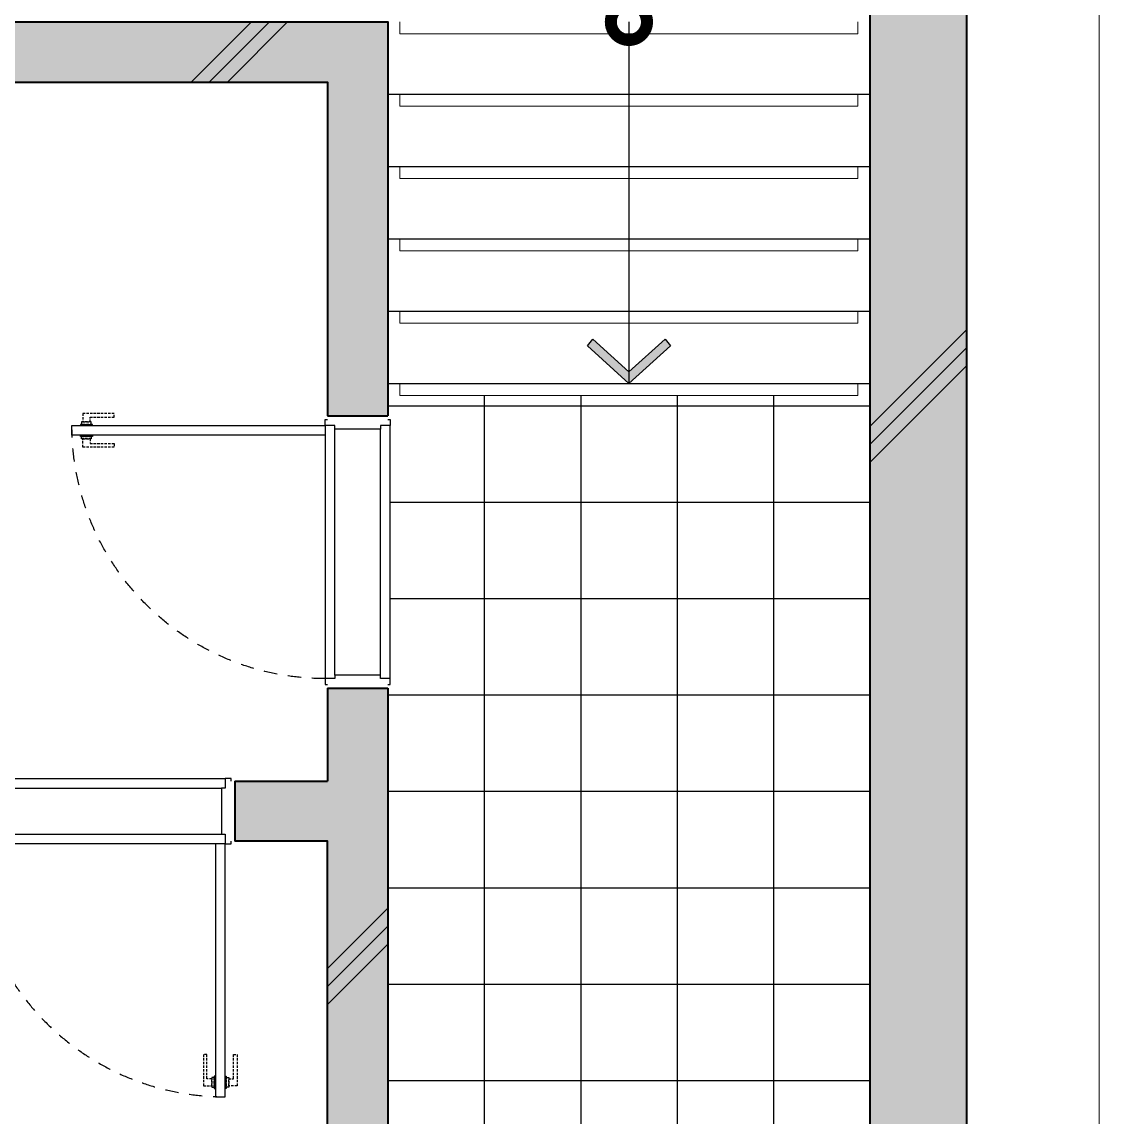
# Model space of a CAD drawing. Header units: millimetres. Extents: x 4003075 to 5615882, y 1445368 to 2591247.
# Drawn here: x 5329107 to 5333575, y 2419123 to 2423668 of the extents above; entities that cross this region are included whole.
import ezdxf

# ---------------------------------------------------------------- set-up
doc = ezdxf.new("R2010")
doc.units = ezdxf.units.MM
doc.linetypes.add('XR-평면도$0$DASHEDX2', pattern=[1.5, 1, -0.5])
doc.linetypes.add('XR-평면도$0$HID', pattern=[2, 1.1, -0.9])
for name, color, linetype, lineweight in [('XR-평면도$0$A-CNTL', 9, 'Continuous', 15), ('XR-평면도$0$A-CONC-LIN1', 9, 'Continuous', 40), ('XR-평면도$0$A-DWXM-DOOR', 9, 'Continuous', 25), ('XR-평면도$0$A-ELEV-LIN3', 9, 'Continuous', 18), ('XR-평면도$0$A-SSXM-STAIR', 9, 'Continuous', 25), ('XR-평면도$0$A-XXXX-HATC', 9, 'Continuous', 18), ('XR-평면도$0$A-XXXX-SYMB', 9, 'Continuous', 25)]:
    doc.layers.add(name, color=color, linetype=linetype, lineweight=lineweight)
doc.layers.add('XR-평면도$0$A-CONC-SOLD', color=9, linetype='Continuous')
doc.layers.add('XR-평면도$0$A-ELEV-PATT', color=9, linetype='Continuous')

# ---------------------------------------------------------------- blocks, each defined once
blk = doc.blocks.new('XR-평면도$0$중심선(210216)')
at = {"layer": 'XR-평면도$0$A-CNTL', "ltscale": 300}
blk.add_lwpolyline([(11000, 206000), (11000, -10000)], dxfattribs=at)
blk = doc.blocks.new('XR-평면도$0$ARROW')
blk.add_lwpolyline([(-0.002, 0.87), (0.738, 0), (-0.002, -0.87), (0.15, -1), (1, 0), (0.15, 1)], close=True)
for points in [[(-0.002, 0.87), (0.15, 1), (0.738, 0), (1, 0)], [(0.738, 0), (1, 0), (-0.002, -0.87), (0.15, -1)]]:
    blk.add_solid(points)
blk = doc.blocks.new('XR-평면도$0$도어_008')
at = {"layer": 'XR-평면도$0$A-DWXM-DOOR'}
blk.add_lwpolyline([(65, 0), (65, 1050), (25, 1050), (25, 0)], close=True, dxfattribs=at)
at = {"layer": 'XR-평면도$0$A-DWXM-DOOR', "color": 9, "linetype": 'XR-평면도$0$DASHEDX2', "ltscale": 10}
for points in [[(-25, 1005), (10, 1005), (10, 975), (-10, 975), (-10, 875), (-25, 875)], [(20, 1010), (20, 970), (10, 970), (10, 1010)], [(20, 965), (20, 1015), (25, 1015), (25, 965)], [(70, 965), (70, 1015), (65, 1015), (65, 965)], [(70, 1010), (70, 970), (80, 970), (80, 1010)], [(115, 1005), (80, 1005), (80, 975), (100, 975), (100, 875), (115, 875)]]:
    blk.add_lwpolyline(points, close=True, dxfattribs=at)
at = {"layer": 'XR-평면도$0$A-DWXM-DOOR', "color": 0}
for points in [[(0, -260), (0, -270), (25, -270), (25, -230), (40, -230), (40, -40), (25, -40), (25, 0), (0, 0), (0, -10)], [(1100, -260), (1100, -270), (1075, -270), (1075, -230), (1060, -230), (1060, -40), (1075, -40), (1075, 0), (1100, 0), (1100, -10)]]:
    blk.add_lwpolyline(points, dxfattribs=at)
at = {"layer": 'XR-평면도$0$A-DWXM-DOOR', "color": 9}
for points in [[(25, 0), (1075, 0)], [(1060, -40), (40, -40)], [(1075, -270), (25, -270)], [(1060, -230), (40, -230)]]:
    blk.add_lwpolyline(points, dxfattribs=at)
at = {"layer": 'XR-평면도$0$A-DWXM-DOOR', "color": 1, "linetype": 'XR-평면도$0$HID', "ltscale": 50}
blk.add_arc((25, 0), 1050, 0, 90, dxfattribs=at)
blk = doc.blocks.new('XR-평면도$0$CORE_04_기준층(220124)')
at = {"layer": 'XR-평면도$0$A-CONC-SOLD'}
h = blk.add_hatch(dxfattribs=at)
h.set_pattern_fill('CONC', color=256, scale=100, angle=180)
h.set_pattern_definition([(225, (401750.2, 745220.6), (2121.32, -2121.32), []), (225, (401750.2, 745145.6), (2121.32, -2121.32), []), (225, (401750.2, 745070.6), (2121.32, -2121.32), [])])
h.paths.add_polyline_path([(400, -2950), (400, -400), (5350, -400), (5350, -2950), (4850, -2950), (4850, -3200), (5600, -3200), (5600, -400), (9450, -400), (9450, -3485), (9850, -3485), (9850, 0), (0, 0), (0, -12400), (8200, -12400), (8200, -12000), (7450, -12000), (7450, -8350), (7200, -8350), (7200, -8750), (6800, -8750), (6800, -9000), (7200, -9000), (7200, -12000), (400, -12000), (400, -9000), (5700, -9000), (5700, -8750), (4600, -8750), (4600, -5850), (7200, -5850), (7200, -7250), (7450, -7250), (7450, -5600), (3950, -5600), (3950, -5850), (4350, -5850), (4350, -8750), (2950, -8750), (2950, -5850), (3350, -5850), (3350, -5600), (2200, -5600), (2200, -5850), (2700, -5850), (2700, -8750), (400, -8750), (400, -5850), (900, -5850), (900, -5600), (400, -5600), (400, -3200), (1000, -3200), (1000, -2950)])
h.paths.add_polyline_path([(3550, -3200), (3550, -2950), (2300, -2950), (2300, -3200)], flags=17)
h.paths.add_polyline_path([(9450, -12000), (9315, -12000), (9315, -12400), (9850, -12400), (9850, -5300), (9450, -5300)])
at = {"layer": 'XR-평면도$0$A-XXXX-HATC'}
h = blk.add_hatch(color=253, dxfattribs=at)
h.dxf.hatch_style = 1
h.paths.add_polyline_path([(0, -12400), (0, 0), (9850, 0), (9850, -3485), (9450, -3485), (9450, -400), (5600, -400), (5600, -3200), (4800, -3200), (4800, -2950), (5350, -2950), (5350, -400), (2950, -400), (400, -400), (400, -2950), (950, -2950), (950, -3200), (400, -3200), (400, -5600), (900, -5600), (900, -5850), (400, -5850), (400, -8750), (2700, -8750), (2700, -5850), (2200, -5850), (2200, -5600), (3335, -5600), (3335, -5850), (2950, -5850), (2950, -8750), (4350, -8750), (4350, -5850), (3965, -5850), (3965, -5600), (7450, -5600), (7450, -7235), (7200, -7235), (7200, -5850), (4600, -5850), (4600, -8750), (5685, -8750), (5685, -9000), (400, -9000), (400, -12000), (7200, -12000), (7200, -9000), (6815, -9000), (6815, -8750), (7200, -8750), (7200, -8365), (7450, -8365), (7450, -12000), (8185, -12000), (8185, -12400)])
h = blk.add_hatch(color=253, dxfattribs=at)
h.dxf.hatch_style = 1
h.paths.add_polyline_path([(9315, -12400), (9315, -12000), (9450, -12000), (9450, -5315), (9850, -5315), (9850, -12400)])
at = {"layer": 'XR-평면도$0$A-CONC-LIN1'}
for points in [[(9315, -12000), (9450, -12000), (9450, -5315)], [(9850, -5315), (9850, -12400), (9315, -12400)], [(3965, -5850), (3965, -5600), (7450, -5600), (7450, -7235)], [(4600, -8750), (4600, -5850), (7200, -5850), (7200, -7235)], [(7200, -7235), (7450, -7235)], [(7200, -8365), (7450, -8365)], [(7200, -8365), (7200, -8750)], [(7450, -8365), (7450, -12000), (8185, -12000)], [(6815, -8750), (7200, -8750)], [(6815, -8750), (6815, -9000)], [(7200, -12000), (7200, -9000), (6815, -9000)]]:
    blk.add_lwpolyline(points, dxfattribs=at)
at = {"layer": 'XR-평면도$0$A-ELEV-LIN3'}
for points in [[(7500, -5600), (7500, -5650), (9400, -5650), (9400, -5600)], [(7500, -5900), (7500, -5950), (9400, -5950), (9400, -5900)], [(7500, -6200), (7500, -6250), (9400, -6250), (9400, -6200)], [(7500, -6500), (7500, -6550), (9400, -6550), (9400, -6500)], [(7500, -6800), (7500, -6850), (9400, -6850), (9400, -6800)], [(7500, -7100), (7500, -7150), (9400, -7150), (9400, -7100)]]:
    blk.add_lwpolyline(points, dxfattribs=at)
at = {"layer": 'XR-평면도$0$A-SSXM-STAIR'}
for points in [[(7450, -5900), (9450, -5900)], [(7450, -6200), (9450, -6200)], [(7450, -6500), (9450, -6500)], [(7450, -6800), (9450, -6800)], [(7450, -7100), (9450, -7100)]]:
    blk.add_lwpolyline(points, dxfattribs=at)
at = {"layer": 'XR-평면도$0$A-XXXX-SYMB', "const_width": 150}
blk.add_lwpolyline([(8475, -5600, 1), (8425, -5600, 1)], format="xyb", close=True, dxfattribs=at)
at = {"layer": 'XR-평면도$0$A-XXXX-SYMB'}
blk.add_lwpolyline([(8450, -5600), (8450, -7100)], dxfattribs=at)
at = {"xscale": -1.000000000000002, "rotation": 90}
blk.add_blockref('XR-평면도$0$도어_008', (7190, -7250), dxfattribs=at)
at = {"rotation": 180}
blk.add_blockref('XR-평면도$0$도어_008', (6800, -9010), dxfattribs=at)
at = {"layer": 'XR-평면도$0$A-XXXX-SYMB', "xscale": -183.0041772266868, "yscale": 172.3206394866593, "zscale": 183.004177226685, "rotation": 90}
blk.add_blockref('XR-평면도$0$ARROW', (8450, -6917), dxfattribs=at)

msp = doc.modelspace()

# ---------------------------------------------------------------- linework, layer by layer
at = {"layer": 'XR-평면도$0$A-ELEV-PATT'}
for p, q in [((5331025, 2422117.6), (5331025, 2417275.2)), ((5331025, 2422117.6), (5331025, 2417275.2)), ((5331025, 2422117.6), (5331025, 2417275.2)), ((5331425, 2422117.6), (5331425, 2417135.2)), ((5331425, 2422117.6), (5331425, 2417135.2)), ((5331425, 2422117.6), (5331425, 2417135.2)), ((5331825, 2422117.6), (5331825, 2417135.2)), ((5331825, 2422117.6), (5331825, 2417135.2)), ((5331825, 2422117.6), (5331825, 2417135.2)), ((5332225, 2422117.6), (5332225, 2417135.2)), ((5332225, 2422117.6), (5332225, 2417135.2)), ((5332225, 2422117.6), (5332225, 2417135.2)), ((5330625, 2422075.2), (5332625, 2422075.2)), ((5330625, 2422075.2), (5332625, 2422075.2)), ((5330625, 2422075.2), (5332625, 2422075.2)), ((5330635, 2421675.2), (5332625, 2421675.2)), ((5330635, 2421675.2), (5332625, 2421675.2)), ((5330635, 2421675.2), (5332625, 2421675.2)), ((5330635, 2421275.2), (5332625, 2421275.2)), ((5330635, 2421275.2), (5332625, 2421275.2)), ((5330635, 2421275.2), (5332625, 2421275.2)), ((5330625, 2420875.2), (5332625, 2420875.2)), ((5330625, 2420875.2), (5332625, 2420875.2)), ((5330625, 2420875.2), (5332625, 2420875.2)), ((5330625, 2420475.2), (5332625, 2420475.2)), ((5330625, 2420475.2), (5332625, 2420475.2)), ((5330625, 2420475.2), (5332625, 2420475.2)), ((5330625, 2420075.2), (5332625, 2420075.2)), ((5330625, 2420075.2), (5332625, 2420075.2)), ((5330625, 2420075.2), (5332625, 2420075.2)), ((5330625, 2419675.2), (5332625, 2419675.2)), ((5330625, 2419675.2), (5332625, 2419675.2)), ((5330625, 2419675.2), (5332625, 2419675.2)), ((5330625, 2419275.2), (5332625, 2419275.2)), ((5330625, 2419275.2), (5332625, 2419275.2)), ((5330625, 2419275.2), (5332625, 2419275.2))]:
    msp.add_line(p, q, dxfattribs=at)

# ---------------------------------------------------------------- block references
msp.add_blockref('XR-평면도$0$CORE_04_기준층(220124)', (5323175, 2429267.6))
msp.add_blockref('XR-평면도$0$CORE_04_기준층(220124)', (5323175, 2429267.6))
msp.add_blockref('XR-평면도$0$CORE_04_기준층(220124)', (5323175, 2429267.6))
at = {"layer": 'XR-평면도$0$A-CNTL'}
msp.add_blockref('XR-평면도$0$중심선(210216)', (5322575, 2339367.6), dxfattribs=at)

doc.saveas('drawing.dxf')
